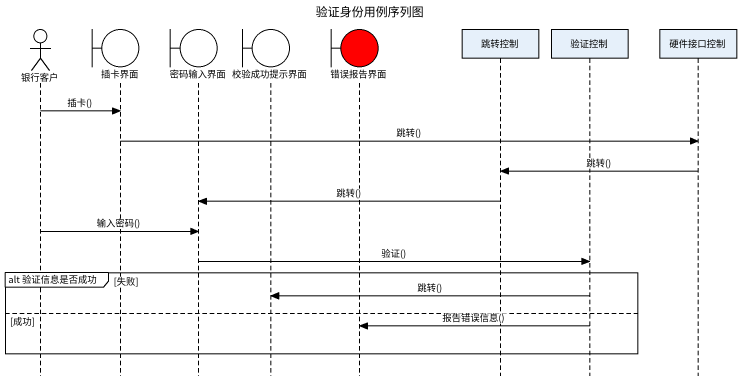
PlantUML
@startuml
title 验证身份用例序列图
hide footbox
actor 银行客户
boundary 插卡界面
boundary 密码输入界面
boundary 校验成功提示界面
boundary 错误报告界面 #FF0000
participant 跳转控制
participant 验证控制
participant 硬件接口控制

银行客户 -> 插卡界面 : 插卡()
插卡界面 -> 硬件接口控制 : 跳转()
硬件接口控制 -> 跳转控制 : 跳转()
跳转控制 -> 密码输入界面 : 跳转()
银行客户 -> 密码输入界面 : 输入密码()
密码输入界面 -> 验证控制 : 验证()
group alt 验证信息是否成功 [失败]
  验证控制 -> 校验成功提示界面 : 跳转()
else 成功
  验证控制 -> 错误报告界面 : 报告错误信息()
end
@enduml
